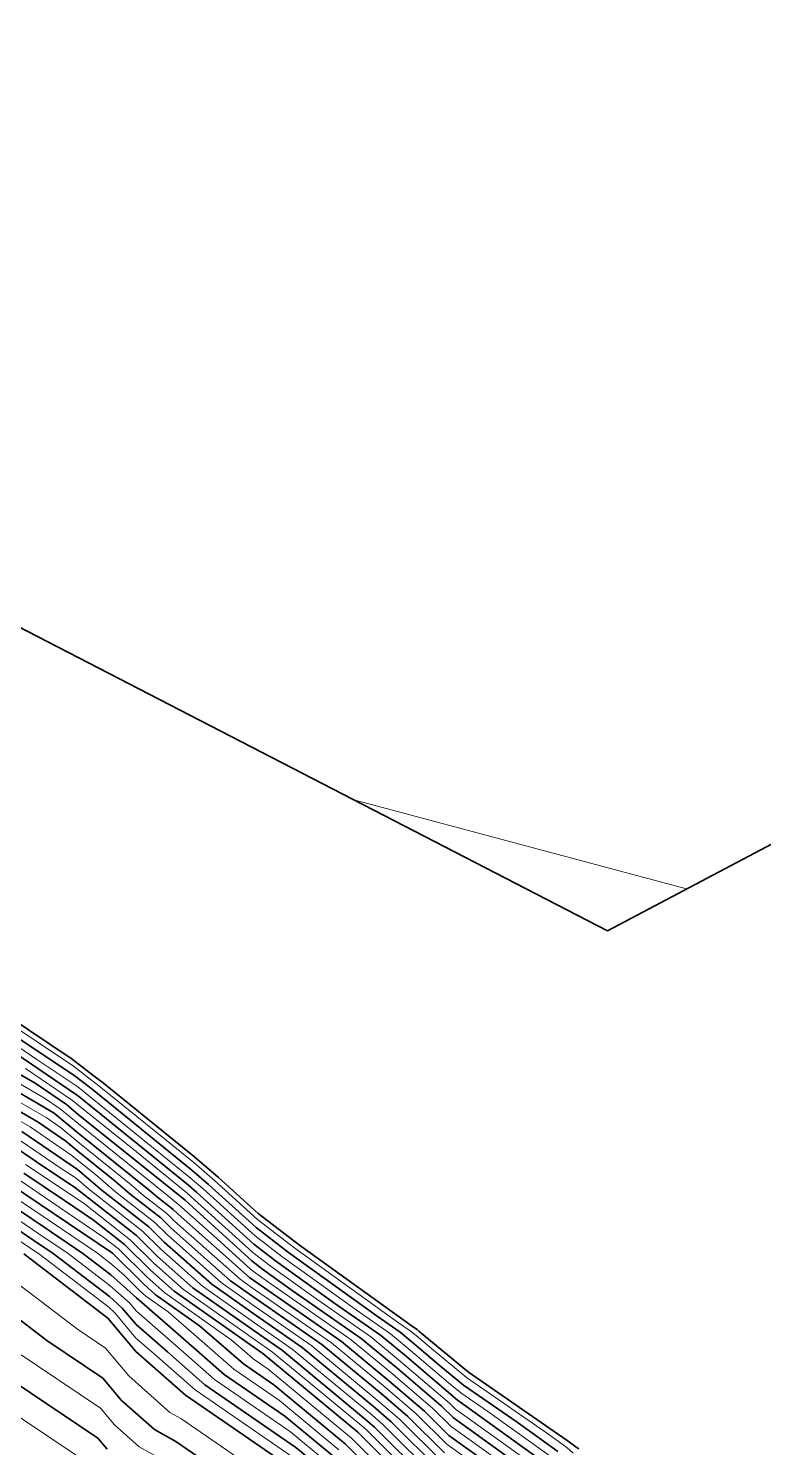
# Model space of a CAD drawing. Header units: millimetres. Extents: x -861324 to 439029, y -308065 to 694685.
# Drawn here: x -363737 to -289359, y 256241 to 399827 of the extents above; entities that cross this region are included whole.
import ezdxf

# ---------------------------------------------------------------- set-up
doc = ezdxf.new("R2010")
doc.units = ezdxf.units.MM
for name, color, linetype, lineweight in [('A-DETL-MBND', 5, 'Continuous', 9), ('C-TOPO', 7, 'Continuous', 9), ('C-TOPO-MAJR', 7, 'Continuous', 35), ('C-TOPO-MINR', 7, 'Continuous', 9)]:
    doc.layers.add(name, color=color, linetype=linetype, lineweight=lineweight)

msp = doc.modelspace()

# ---------------------------------------------------------------- linework, layer by layer
at = {"layer": 'A-DETL-MBND'}
msp.add_line((-330807, 321772), (-297168, 312758), dxfattribs=at)
at = {"layer": 'C-TOPO', "lineweight": 35}
for p, q in [((-305163, 308526), (-481922, 399827)), ((-266483, 329002), (-305163, 308526)), ((-365898, 299945), (-359303, 295540)), ((-359303, 295540), (-357201, 293927)), ((-357201, 293927), (-356140, 293106)), ((-356140, 293106), (-346889, 285612)), ((-346889, 285612), (-344492, 283557)), ((-344492, 283557), (-340496, 279923)), ((-340496, 279923), (-336324, 276710)), ((-336324, 276710), (-324771, 268420)), ((-324771, 268420), (-324422, 268178)), ((-324422, 268178), (-324242, 268028)), ((-324242, 268028), (-323839, 267685)), ((-323839, 267685), (-319213, 263879)), ((-319213, 263879), (-309247, 256966)), ((-309247, 256966), (-308631, 256525)), ((-308631, 256525), (-308439, 256355)), ((-308439, 256355), (-308038, 256129))]:
    msp.add_line(p, q, dxfattribs=at)
at = {"layer": 'C-TOPO-MAJR'}
for p, q in [((-359016, 293828), (-366962, 299135)), ((-358773, 291876), (-365015, 296121)), ((-363068, 293107), (-367546, 295701)), ((-361121, 290094), (-367838, 293984)), ((-359891, 290946), (-363068, 293107)), ((-357874, 292951), (-359016, 293828)), ((-357297, 292505), (-357874, 292951)), ((-362757, 289155), (-368130, 292268)), ((-358679, 291813), (-358773, 291876)), ((-358666, 291802), (-358679, 291813)), ((-358659, 291797), (-358666, 291802)), ((-347537, 282788), (-358659, 291797)), ((-347187, 284314), (-357297, 292505)), ((-358722, 288095), (-361121, 290094)), ((-358699, 289953), (-359891, 290946)), ((-359945, 287236), (-362757, 289155)), ((-347888, 281261), (-358699, 289953)), ((-362279, 284719), (-366028, 287278)), ((-358770, 284378), (-364392, 288216)), ((-358746, 286237), (-359945, 287236)), ((-351515, 282300), (-358722, 288095)), ((-355142, 283339), (-358746, 286237)), ((-361125, 279905), (-369299, 285400)), ((-359067, 282602), (-362279, 284719)), ((-356273, 282267), (-358770, 284378)), ((-345505, 282872), (-347187, 284314)), ((-360096, 281254), (-364183, 284001)), ((-353478, 281932), (-355142, 283339)), ((-340690, 278494), (-345505, 282872)), ((-362153, 278557), (-367603, 282220)), ((-352791, 277691), (-359067, 282602)), ((-351565, 278583), (-356273, 282267)), ((-350339, 279476), (-353478, 281932)), ((-350683, 281596), (-351515, 282300)), ((-349114, 280369), (-350683, 281596)), ((-346697, 282067), (-347537, 282788)), ((-340919, 276812), (-346697, 282067)), ((-357155, 279254), (-360096, 281254)), ((-348590, 279851), (-349114, 280369)), ((-341147, 275131), (-347888, 281261)), ((-363182, 277208), (-365907, 279040)), ((-355242, 275906), (-361125, 279905)), ((-354016, 276798), (-357155, 279254)), ((-349992, 277030), (-351565, 278583)), ((-349291, 278440), (-350339, 279476)), ((-341376, 273450), (-348590, 279851)), ((-361221, 275875), (-363182, 277208)), ((-358231, 275890), (-362153, 278557)), ((-350694, 275619), (-352791, 277691)), ((-343280, 273107), (-349291, 278440)), ((-337440, 275991), (-340690, 278494)), ((-355686, 269341), (-364210, 275860)), ((-355538, 271529), (-361221, 275875)), ((-355390, 273718), (-358231, 275890)), ((-352097, 272799), (-355242, 275906)), ((-351395, 274209), (-354016, 276798)), ((-345183, 272763), (-349992, 277030)), ((-338752, 275144), (-340919, 276812)), ((-328437, 269531), (-337440, 275991)), ((-347087, 272419), (-350694, 275619)), ((-340064, 274297), (-341147, 275131)), ((-337063, 272144), (-340064, 274297)), ((-332750, 270837), (-338752, 275144)), ((-352798, 271388), (-355390, 273718)), ((-348991, 272076), (-351395, 274209)), ((-341039, 271526), (-343280, 273107)), ((-332076, 266989), (-341376, 273450)), ((-361877, 267081), (-368270, 271970)), ((-354242, 270365), (-355538, 271529)), ((-346449, 265864), (-352798, 271388)), ((-350895, 271732), (-352097, 272799)), ((-346413, 268571), (-350895, 271732)), ((-340029, 265753), (-348991, 272076)), ((-340366, 267677), (-347087, 272419)), ((-340702, 269602), (-345183, 272763)), ((-334065, 266680), (-341039, 271526)), ((-330088, 267297), (-337063, 272144)), ((-352833, 268681), (-354242, 270365)), ((-328100, 267606), (-332750, 270837)), ((-352868, 265975), (-355686, 269341)), ((-349658, 265919), (-352833, 268681)), ((-343239, 265809), (-346413, 268571)), ((-336053, 266371), (-340702, 269602)), ((-326112, 267915), (-328437, 269531)), ((-356193, 263266), (-361877, 267081)), ((-338041, 266062), (-340366, 267677)), ((-326479, 264312), (-330088, 267297)), ((-325694, 265616), (-328100, 267606)), ((-324909, 266920), (-326112, 267915)), ((-347854, 261544), (-352868, 265975)), ((-345898, 262597), (-349658, 265919)), ((-343942, 263649), (-346449, 265864)), ((-341985, 264701), (-343239, 265809)), ((-330403, 257791), (-340029, 265753)), ((-329618, 259095), (-338041, 266062)), ((-328833, 260399), (-336053, 266371)), ((-328049, 261703), (-334065, 266680)), ((-327264, 263008), (-332076, 266989)), ((-322225, 264632), (-324909, 266920)), ((-356699, 257190), (-368068, 264820)), ((-338908, 262586), (-341985, 264701)), ((-321969, 260468), (-326479, 264312)), ((-320325, 261040), (-325694, 265616)), ((-319710, 262564), (-322225, 264632)), ((-354314, 261021), (-356193, 263266)), ((-337787, 259418), (-343942, 263649)), ((-323656, 259933), (-327264, 263008)), ((-335545, 253083), (-347854, 261544)), ((-336666, 256251), (-345898, 262597)), ((-331689, 256614), (-338908, 262586)), ((-325343, 259397), (-328049, 261703)), ((-314294, 258806), (-319710, 262564)), ((-350971, 258068), (-354314, 261021)), ((-327030, 258862), (-328833, 260399)), ((-321196, 257479), (-323656, 259933)), ((-320746, 259249), (-321969, 260468)), ((-320295, 261016), (-320325, 261040)), ((-320231, 260971), (-320295, 261016)), ((-312016, 255082), (-320231, 260971)), ((-332974, 255437), (-337787, 259418)), ((-328716, 258327), (-329618, 259095)), ((-322094, 253940), (-327030, 258862)), ((-321645, 255710), (-325343, 259397)), ((-313845, 254302), (-320746, 259249)), ((-310186, 255862), (-314294, 258806)), ((-355759, 256068), (-356699, 257190)), ((-348806, 256862), (-350971, 258068)), ((-322993, 250402), (-330403, 257791)), ((-322544, 252171), (-328716, 258327)), ((-315675, 253522), (-321196, 257479)), ((-339575, 250516), (-348806, 256862)), ((-334260, 254260), (-336666, 256251)), ((-326131, 251072), (-331689, 256614))]:
    msp.add_line(p, q, dxfattribs=at)
at = {"layer": 'C-TOPO-MINR'}
for p, q in [((-359185, 294835), (-366336, 299611)), ((-362868, 295505), (-365988, 297628)), ((-362095, 291601), (-367692, 294843)), ((-359276, 291373), (-364041, 294614)), ((-358848, 292820), (-362868, 295505)), ((-357478, 293525), (-359185, 294835)), ((-361939, 289624), (-367984, 293126)), ((-356616, 292858), (-357478, 293525)), ((-360506, 290520), (-362095, 291601)), ((-358270, 292377), (-358848, 292820)), ((-357978, 292151), (-358270, 292377)), ((-347362, 283551), (-357978, 292151)), ((-347012, 285077), (-356616, 292858)), ((-363574, 288686), (-368277, 291409)), ((-358710, 289024), (-360506, 290520)), ((-358687, 290882), (-359276, 291373)), ((-353347, 286589), (-358687, 290882)), ((-359357, 285807), (-363574, 288686)), ((-360533, 288665), (-361939, 289624)), ((-358734, 287166), (-360533, 288665)), ((-349702, 281781), (-358710, 289024)), ((-360525, 284549), (-365210, 287747)), ((-358758, 285307), (-359357, 285807)), ((-353329, 282820), (-358734, 287166)), ((-347713, 282024), (-353347, 286589)), ((-360610, 280580), (-366741, 284701)), ((-361625, 283302), (-364034, 284889)), ((-358918, 283490), (-360525, 284549)), ((-356956, 283859), (-358758, 285307)), ((-344909, 283275), (-347012, 285077)), ((-361639, 279231), (-368451, 283810)), ((-359582, 281928), (-361625, 283302)), ((-357670, 282435), (-358918, 283490)), ((-354875, 282099), (-356956, 283859)), ((-346101, 282469), (-347362, 283551)), ((-340576, 279334), (-344909, 283275)), ((-358111, 280928), (-359582, 281928)), ((-352178, 278137), (-357670, 282435)), ((-350952, 279030), (-354875, 282099)), ((-352080, 281764), (-353329, 282820)), ((-349727, 279922), (-352080, 281764)), ((-349286, 281429), (-349702, 281781)), ((-347292, 281664), (-347713, 282024)), ((-341033, 275972), (-347292, 281664)), ((-340805, 277653), (-346101, 282469)), ((-362667, 277883), (-366755, 280630)), ((-356198, 277580), (-360610, 280580)), ((-353403, 277245), (-358111, 280928)), ((-348501, 280815), (-349286, 281429)), ((-348239, 280556), (-348501, 280815)), ((-344632, 277356), (-348239, 280556)), ((-356737, 275898), (-361639, 279231)), ((-349642, 277735), (-350952, 279030)), ((-348940, 279146), (-349727, 279922)), ((-342328, 273278), (-348940, 279146)), ((-336784, 276414), (-340576, 279334)), ((-363696, 276534), (-365058, 277450)), ((-359726, 275883), (-362667, 277883)), ((-354629, 276352), (-356198, 277580)), ((-351045, 274914), (-353403, 277245)), ((-350343, 276325), (-352178, 278137)), ((-344232, 272935), (-349642, 277735)), ((-341262, 274291), (-344632, 277356)), ((-338096, 275567), (-340805, 277653)), ((-362716, 275868), (-363696, 276534)), ((-355612, 270435), (-362716, 275868)), ((-355464, 272623), (-359726, 275883)), ((-355316, 274812), (-356737, 275898)), ((-351746, 273504), (-354629, 276352)), ((-346135, 272591), (-350343, 276325)), ((-339408, 274720), (-341033, 275972)), ((-326281, 268877), (-336784, 276414)), ((-354020, 273647), (-355316, 274812)), ((-348039, 272247), (-351045, 274914)), ((-340720, 273874), (-341262, 274291)), ((-334907, 271490), (-339408, 274720)), ((-330594, 270184), (-338096, 275567)), ((-358782, 268211), (-366240, 273915)), ((-352448, 272093), (-354020, 273647)), ((-349943, 271904), (-351746, 273504)), ((-340871, 270564), (-344232, 272935)), ((-341208, 272488), (-342328, 273278)), ((-339220, 272797), (-340720, 273874)), ((-353520, 270876), (-355464, 272623)), ((-351846, 271560), (-352448, 272093)), ((-349606, 269979), (-351846, 271560)), ((-343221, 267162), (-349943, 271904)), ((-340197, 266715), (-348039, 272247)), ((-340534, 268640), (-346135, 272591)), ((-333070, 266834), (-341208, 272488)), ((-331082, 267143), (-339220, 272797)), ((-329094, 267452), (-334907, 271490)), ((-354964, 269853), (-355612, 270435)), ((-352816, 270035), (-353520, 270876)), ((-348053, 265892), (-352816, 270035)), ((-344844, 265836), (-349606, 269979)), ((-335059, 266525), (-340871, 270564)), ((-327106, 267761), (-330594, 270184)), ((-352851, 267328), (-354964, 269853)), ((-337047, 266216), (-340534, 268640)), ((-325118, 268070), (-326281, 268877)), ((-355940, 266303), (-358782, 268211)), ((-351263, 265947), (-352851, 267328)), ((-341634, 265781), (-343221, 267162)), ((-326871, 263660), (-331082, 267143)), ((-326086, 264964), (-329094, 267452)), ((-325301, 266268), (-327106, 267761)), ((-324517, 267572), (-325118, 268070)), ((-323174, 266428), (-324517, 267572)), ((-356446, 260228), (-364973, 265950)), ((-353591, 263498), (-355940, 266303)), ((-346876, 262071), (-351263, 265947)), ((-344920, 263123), (-348053, 265892)), ((-342963, 264175), (-344844, 265836)), ((-341007, 265227), (-341634, 265781)), ((-339035, 265908), (-340197, 266715)), ((-330011, 258443), (-339035, 265908)), ((-329226, 259747), (-337047, 266216)), ((-328441, 261051), (-335059, 266525)), ((-327656, 262356), (-333070, 266834)), ((-321275, 262836), (-325301, 266268)), ((-319418, 263338), (-323174, 266428)), ((-339468, 264169), (-341007, 265227)), ((-321126, 260736), (-326086, 264964)), ((-356952, 254152), (-371164, 263690)), ((-349413, 259806), (-353591, 263498)), ((-337227, 257834), (-344920, 263123)), ((-338347, 261002), (-342963, 264175)), ((-331046, 257203), (-339468, 264169)), ((-322812, 260200), (-326871, 263660)), ((-320003, 261790), (-321275, 262836)), ((-311325, 257724), (-319418, 263338)), ((-336106, 254667), (-346876, 262071)), ((-324499, 259665), (-327656, 262356)), ((-317263, 259889), (-320003, 261790)), ((-355037, 258545), (-356446, 260228)), ((-332331, 256026), (-338347, 261002)), ((-326186, 259130), (-328441, 261051)), ((-320971, 258364), (-322812, 260200)), ((-320522, 260133), (-321126, 260736)), ((-312931, 254692), (-320522, 260133)), ((-352530, 256330), (-355037, 258545)), ((-348330, 259203), (-349413, 259806)), ((-337560, 251799), (-348330, 259203)), ((-327873, 258594), (-329226, 259747)), ((-322319, 253056), (-327873, 258594)), ((-321870, 254825), (-326186, 259130)), ((-321420, 256595), (-324499, 259665)), ((-311101, 255472), (-317263, 259889)), ((-333617, 254849), (-337227, 257834)), ((-324562, 250737), (-331046, 257203)), ((-329560, 258059), (-330011, 258443)), ((-322768, 251286), (-329560, 258059)), ((-314760, 253912), (-320971, 258364)), ((-309272, 256252), (-311325, 257724)), ((-349282, 254520), (-352530, 256330)), ((-316590, 253132), (-321420, 256595)), ((-308631, 255688), (-309272, 256252))]:
    msp.add_line(p, q, dxfattribs=at)

doc.saveas('drawing.dxf')
